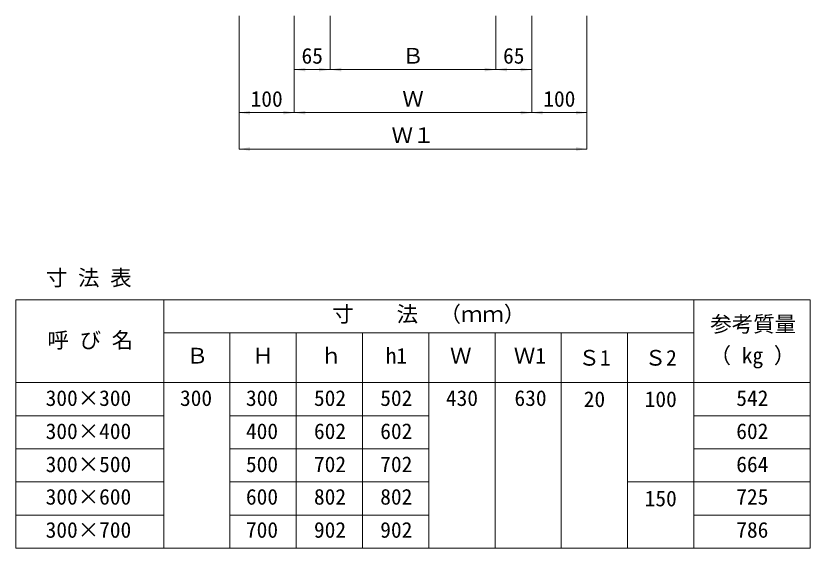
# Model space of a CAD drawing. Units: millimetres at full size. Extents: x 6872 to 78201, y -34623 to -7860.
# Drawn here: x 9798 to 11236, y -30886 to -29921 of the extents above; entities that cross this region are included whole.
import ezdxf
from ezdxf.enums import TextEntityAlignment as Align

# ---------------------------------------------------------------- set-up
doc = ezdxf.new("R2010")
doc.units = ezdxf.units.MM
doc.header["$LTSCALE"] = 16
for name, color, linetype, lineweight in [('0_2', 7, 'Continuous', 20), ('_0-0_', 7, 'Continuous', 20), ('_0-2_', 7, 'Continuous', 20), ('寸法線', 7, 'Continuous', 9)]:
    doc.layers.add(name, color=color, linetype=linetype, lineweight=lineweight)
doc.styles.add('ＭＳ ゴシック', font='')
doc.styles.get('ＭＳ ゴシック').set_extended_font_data('MS Gothic')

# ---------------------------------------------------------------- blocks, each defined once
blk = doc.blocks.new('filled_arrow')
at = {"color": 0, "linetype": 'Continuous', "lineweight": -2}
blk.add_solid([(7.5, 1.25), (0, 0), (7.5, -1.25)], dxfattribs=at)

msp = doc.modelspace()

# ---------------------------------------------------------------- linework, layer by layer
at = {"layer": '_0-0_'}
for p, q in [((11025.4, -30435.74), (11025.4, -30885.74)), ((10185.4, -30495.74), (10185.4, -30885.74)), ((10305.4, -30495.74), (10305.4, -30885.74)), ((10425.4, -30495.74), (10425.4, -30885.74)), ((10545.4, -30495.74), (10545.4, -30885.74)), ((10665.4, -30495.74), (10665.4, -30885.74)), ((10785.4, -30495.74), (10785.4, -30885.74)), ((10905.4, -30495.74), (10905.4, -30885.74))]:
    msp.add_line(p, q, dxfattribs=at)
at = {"layer": '_0-2_'}
for p, q in [((9797.66, -30435.74), (9797.66, -30885.74)), ((9797.66, -30435.74), (11235.93, -30435.74)), ((10065.4, -30435.74), (10065.4, -30885.74)), ((11025.4, -30435.74), (11025.4, -30885.74)), ((11235.93, -30435.74), (11235.93, -30885.74)), ((10065.4, -30495.74), (11025.4, -30495.74)), ((9797.66, -30585.74), (10847.66, -30585.74)), ((9797.66, -30585.74), (10172.66, -30585.74)), ((10267.9, -30585.74), (10717.9, -30585.74)), ((10742.66, -30585.74), (11235.93, -30585.74)), ((9797.66, -30645.74), (10065.4, -30645.74)), ((10185.4, -30645.74), (10545.4, -30645.74)), ((11025.4, -30645.74), (11235.93, -30645.74)), ((10065.4, -30705.74), (9797.66, -30705.74)), ((10545.4, -30705.74), (10185.4, -30705.74)), ((11025.4, -30705.74), (11235.93, -30705.74)), ((9797.66, -30765.74), (10065.4, -30765.74)), ((10185.4, -30765.74), (10545.4, -30765.74)), ((10905.4, -30765.74), (11235.93, -30765.74)), ((10065.4, -30825.74), (9797.66, -30825.74)), ((10545.4, -30825.74), (10185.4, -30825.74)), ((11025.4, -30825.74), (11235.93, -30825.74)), ((9797.66, -30885.74), (11235.93, -30885.74))]:
    msp.add_line(p, q, dxfattribs=at)
at = {"layer": '寸法線'}
for p, q in [((10201.79, -29920.98), (10201.79, -30096.43)), ((10201.79, -29920.98), (10201.79, -30162.33)), ((10301.79, -29920.98), (10301.79, -30018.37)), ((10301.79, -29920.98), (10301.79, -30096.43)), ((10301.79, -29920.98), (10301.79, -30096.43)), ((10366.79, -29920.98), (10366.79, -30018.37)), ((10366.79, -29920.98), (10366.79, -30018.37)), ((10666.79, -29920.98), (10666.79, -30018.37)), ((10666.79, -29920.98), (10666.79, -30018.37)), ((10731.79, -29920.98), (10731.79, -30018.37)), ((10731.79, -29920.98), (10731.79, -30096.43)), ((10731.79, -29920.98), (10731.79, -30096.43)), ((10831.79, -29920.98), (10831.79, -30096.43)), ((10831.79, -29920.98), (10831.79, -30162.33)), ((10366.79, -30018.37), (10301.79, -30018.37)), ((10366.79, -30018.37), (10666.79, -30018.37)), ((10666.79, -30018.37), (10731.79, -30018.37)), ((10301.79, -30096.43), (10201.79, -30096.43)), ((10301.79, -30096.43), (10731.79, -30096.43)), ((10731.79, -30096.43), (10831.79, -30096.43)), ((10201.79, -30162.33), (10831.79, -30162.33))]:
    msp.add_line(p, q, dxfattribs=at)

# ---------------------------------------------------------------- block references
at = {"layer": '寸法線', "xscale": 2.67, "yscale": 2.67}
for p in [(10301.79, -30018.37), (10366.79, -30018.37), (10666.79, -30018.37), (10201.79, -30096.43), (10301.79, -30096.43), (10731.79, -30096.43), (10201.79, -30162.33)]:
    msp.add_blockref('filled_arrow', p, dxfattribs=at)
at = {"layer": '寸法線', "xscale": 2.67, "yscale": 2.67, "rotation": 180}
for p in [(10366.79, -30018.37), (10666.79, -30018.37), (10731.79, -30018.37), (10301.79, -30096.43), (10731.79, -30096.43), (10831.79, -30096.43), (10831.79, -30162.33)]:
    msp.add_blockref('filled_arrow', p, dxfattribs=at)

# ---------------------------------------------------------------- texts
at = {"layer": '0_2', "style": 'ＭＳ ゴシック'}
for s, p in [('寸 法 表', (9851.93, -30418.42)), ('参考質量', (11055.12, -30502.35)), ('呼 び 名', (9854.75, -30531.55)), ('（ kg ）', (11053.89, -30559.26)), ('Ｂ', (10106.87, -30559.77)), ('Ｈ', (10225.8, -30559.77)), ('ｈ', (10349.31, -30559.77)), ('h1', (10467.36, -30559.77)), ('Ｗ', (10583.9, -30559.77)), ('Ｗ1', (10699.41, -30559.77)), ('300×300', (9851.53, -30636.56)), ('300', (10094.85, -30636.56)), ('300', (10214.29, -30636.56)), ('502', (10337.47, -30636.56)), ('502', (10457.47, -30636.56)), ('430', (10576.39, -30636.56)), ('630', (10700.56, -30636.56)), ('542', (11102.2, -30636.56)), ('300×400', (9851.53, -30696.56)), ('400', (10214.29, -30696.56)), ('602', (10337.47, -30696.56)), ('602', (10457.47, -30696.56)), ('602', (11102.2, -30696.56)), ('300×500', (9851.53, -30756.56)), ('500', (10214.29, -30756.56)), ('702', (10337.47, -30756.56)), ('702', (10457.47, -30756.56)), ('664', (11102.2, -30756.56)), ('300×600', (9851.53, -30815.45)), ('600', (10214.29, -30815.45)), ('802', (10337.47, -30815.45)), ('802', (10457.47, -30815.45)), ('725', (11102.2, -30815.45)), ('300×700', (9851.53, -30875.45)), ('700', (10214.29, -30875.45)), ('902', (10337.47, -30875.45)), ('902', (10457.47, -30875.45)), ('786', (11102.2, -30875.45))]:
    msp.add_text(s, height=28.48, dxfattribs=at).set_placement(p, align=Align.BOTTOM_LEFT)
msp.add_text('寸\u3000  法\u3000（ｍｍ）', height=28.48, dxfattribs=at).set_placement((10545.4, -30484.25), align=Align.BOTTOM_CENTER)
for s, p in [('Ｓ1', (10845.4, -30540.74)), ('Ｓ2', (10965.4, -30540.74)), ('20', (10845.4, -30615.74)), ('100', (10965.4, -30615.74)), ('150', (10965.4, -30795.74))]:
    msp.add_text(s, height=28.48, dxfattribs=at).set_placement(p, align=Align.MIDDLE_CENTER)
at = {"layer": '寸法線', "style": 'ＭＳ ゴシック'}
for s, p in [('65', (10334.29, -29993.37)), ('Ｂ', (10516.79, -29993.37)), ('65', (10699.29, -29993.37)), ('100', (10251.79, -30071.43)), ('Ｗ', (10516.79, -30071.43)), ('100', (10781.79, -30071.43)), ('Ｗ１', (10516.79, -30137.33))]:
    msp.add_text(s, height=28.48, dxfattribs=at).set_placement(p, align=Align.MIDDLE_CENTER)

doc.saveas('drawing.dxf')
